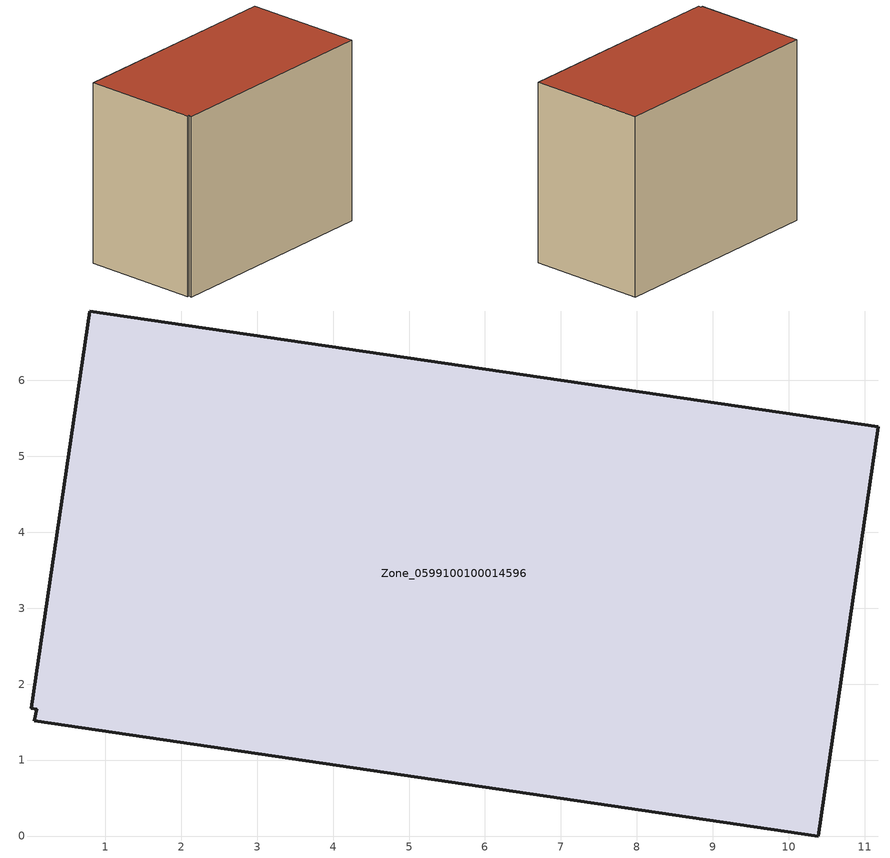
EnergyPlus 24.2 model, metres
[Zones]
Zone_0599100100014596
 floor ground (C_G): 0.07,1.52 0.1,1.67 0.02,1.68 0.79,6.91 11.18,5.39 10.39,0 z0
 wall outside (C_F): 10.39,0 11.18,5.39 0.79,6.91 0.02,1.68 0.1,1.67 0.07,1.52 10.39,0 z0:8.38
 roof outside (C_R): 0.1,1.67 0.07,1.52 10.39,0 11.18,5.39 0.79,6.91 0.02,1.68 z8.38
[BUILDING]
Pand.0599100100014596: North Axis=0; Terrain=City; Loads Convergence Tolerance Value=0.04; Temperature Convergence Tolerance Value=0.4; Solar Distribution=FullExterior; Maximum Number of Warmup Days=25; Minimum Number of Warmup Days=1
[Site:Location]
Rotterdam.The.Hague.AP_ZH_NLD Design_Conditions: Latitude=51.96; Longitude=4.45; Time Zone=1; Elevation=-4.5
[SITE:GROUNDTEMPERATURE:BUILDINGSURFACE]
18, 18, 18, 18, 18, 18, 18, 18, 18, 18, 18, 18
[MATERIAL] Thermal Absorptance=0.9; Solar Absorptance=0.7; Visible Absorptance=0.7
Name | Roughness | Thickness | Conductivity | Density | Specific Heat
G.TI.2015-2018 | MediumSmooth | 0.15 | 0.0428571 | 540 | 1210
F.TI.2015-2018 | Rough | 0.3 | 0.0666667 | 1920 | 840
R.TI.2015-2018 | MediumRough | 0.2 | 0.0333333 | 1500 | 1000
[CONSTRUCTION]
C_G: G.TI.2015-2018
C_F: F.TI.2015-2018
C_R: R.TI.2015-2018
[ZONE]
Zone_0599100100014596: Type=1; Multiplier=1; Ceiling Height=Autocalculate; Volume=Autocalculate; Floor Area=autocalculate; Part of Total Floor Area=Yes
[ZONEINFILTRATION:DESIGNFLOWRATE]
Infil_Zone_0599100100014596: Zone or ZoneList or Space or SpaceList=Zone_0599100100014596; Schedule=AlwaysOn; Design Flow Rate Calculation Method=Flow/Area; Flow Rate per Floor Area=0.0015; Constant Term Coefficient=1; Temperature Term Coefficient=0; Velocity Term Coefficient=0; Velocity Squared Term Coefficient=0
[HVACTEMPLATE:ZONE:IDEALLOADSAIRSYSTEM]
Zone_0599100100014596: Maximum Heating Supply Air Temperature=50; Minimum Cooling Supply Air Temperature=13; Maximum Heating Supply Air Humidity Ratio=0.0156; Minimum Cooling Supply Air Humidity Ratio=0.0077; Heating Limit=NoLimit; Cooling Limit=NoLimit; Dehumidification Control Type=ConstantSensibleHeatRatio; Cooling Sensible Heat Ratio=0.7; Dehumidification Setpoint=60; Humidification Control Type=None; Humidification Setpoint=30; Outdoor Air Method=None; Outdoor Air Flow Rate per Person=0.00944; Outdoor Air Flow Rate per Zone Floor Area=0; Outdoor Air Flow Rate per Zone=0; Demand Controlled Ventilation Type=None; Outdoor Air Economizer Type=NoEconomizer; Heat Recovery Type=None; Sensible Heat Recovery Effectiveness=0.7; Latent Heat Recovery Effectiveness=0.65
[ZONECONTROL:THERMOSTAT]
ThermostatControl_Zone_0599100100014596: Zone or ZoneList=Zone_0599100100014596; Control Type Schedule=DualSetpointControlType; Control 1=Thermostat_Zone_0599100100014596; Temperature Difference Between Cutout And Setpoint=0
[THERMOSTATSETPOINT:DUALSETPOINT]
Thermostat_Zone_0599100100014596: Heating Setpoint Temperature Schedule=HeatingSetpoint_Zone_0599100100014596; Cooling Setpoint Temperature Schedule=CoolingSetpoint_Zone_0599100100014596
[SCHEDULE:COMPACT]
HeatingSetpoint_Zone_0599100100014596: Through: 12/31, For: AllDays, Until: 24:00, 21
CoolingSetpoint_Zone_0599100100014596: Through: 12/31, For: AllDays, Until: 24:00, 24
DualSetpointControlType: Through: 12/31, For: AllDays, Until: 24:00, 4
AlwaysOn: Through: 12/31, For: AllDays, Until: 24:00, 1
